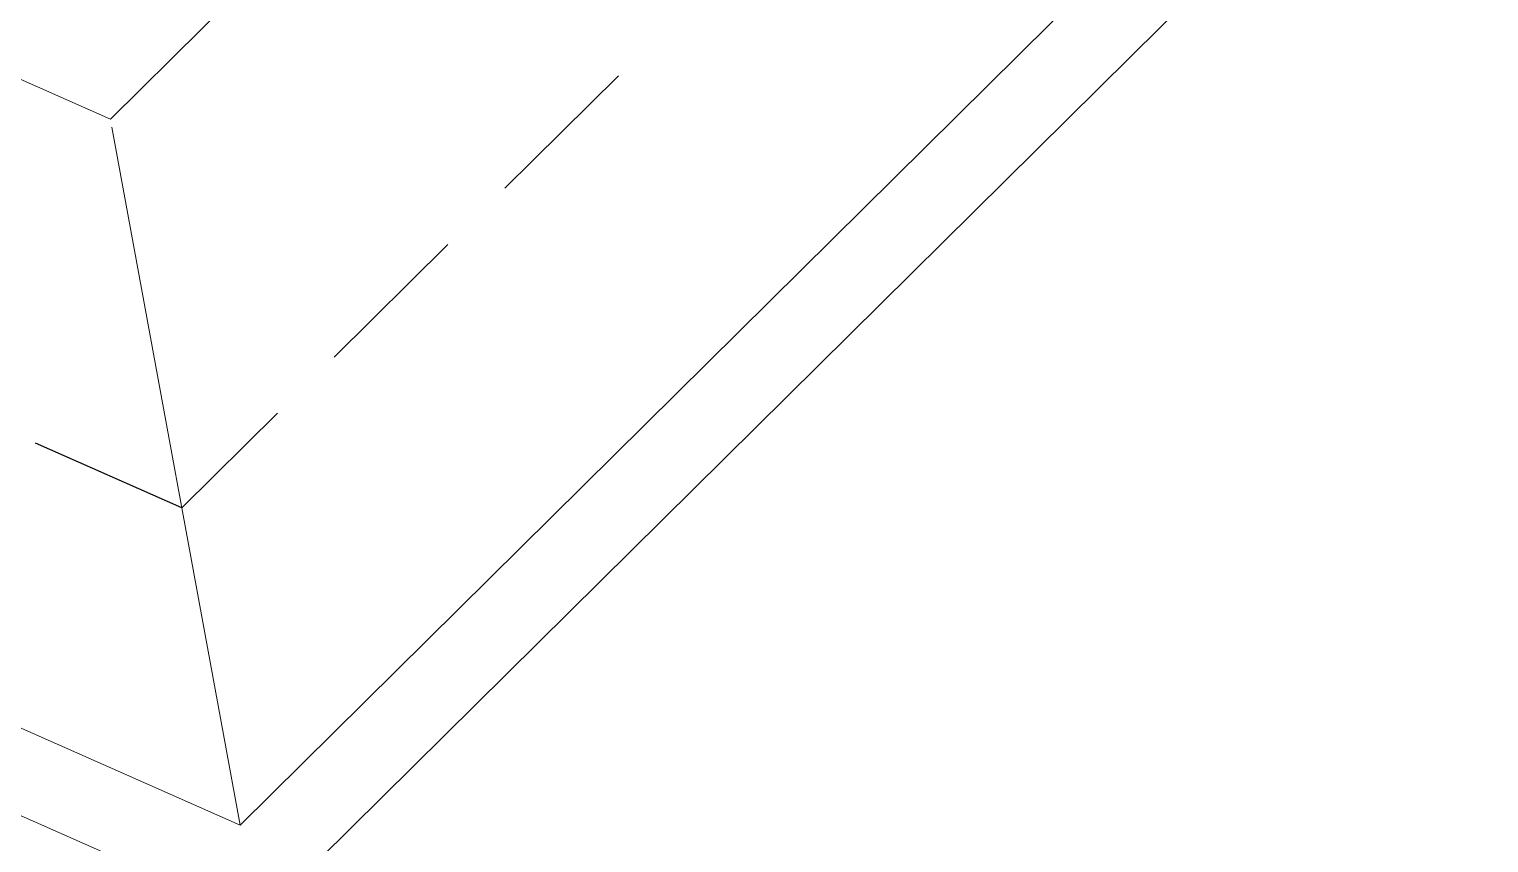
# Model space of a CAD drawing. Header units: inches. Extents: x -26575 to 27, y -11337 to 2257.
# Drawn here: x -23923.9 to -23869.1, y 1279 to 1309.5 of the extents above; entities that cross this region are included whole.
import ezdxf

# ---------------------------------------------------------------- set-up
doc = ezdxf.new("R2010")
doc.units = ezdxf.units.IN
doc.header["$LTSCALE"] = 48
doc.header["$MEASUREMENT"] = 0
doc.linetypes.add('NB - 12th floor_plan$0$HIDDEN2', pattern=[0.1875, 0.125, -0.0625])
for name, color, linetype in [('A106$0$A-FLOR-SLAB', 8, 'Continuous'), ('A112$0$A-FLOR-SLAB', 8, 'Continuous'), ('A612$0$A-CLNG-SFFT', 8, 'Continuous'), ('NB - 12th floor_plan$0$STSLABNOTCH', 1, 'NB - 12th floor_plan$0$HIDDEN2'), ('XREF', 7, 'Continuous')]:
    doc.layers.add(name, color=color, linetype=linetype)

# ---------------------------------------------------------------- blocks, each defined once
blk = doc.blocks.new('A106')
at = {"layer": 'A106$0$A-FLOR-SLAB', "lineweight": 0, "flags": 128}
blk.add_lwpolyline([(-23869.273, 1530.347), (-23869.273, 1357.192), (-23920.878, 1306.152), (-24082.047, 1377.514)], dxfattribs=at)
blk = doc.blocks.new('A112')
at = {"layer": 'A112$0$A-FLOR-SLAB', "lineweight": 0, "flags": 128}
blk.add_lwpolyline([(-23869.273, 1530.347), (-23869.273, 1357.192), (-23920.878, 1306.152), (-24082.047, 1377.514)], dxfattribs=at)
blk = doc.blocks.new('A612')
at = {"layer": 'A612$0$A-CLNG-SFFT', "lineweight": 0}
blk.add_line((-23920.823, 1305.855, 0), (-23916.014, 1279.665, 0), dxfattribs=at)
at = {"layer": 'A612$0$A-CLNG-SFFT', "lineweight": 0, "extrusion": (4.60855e-09, 1.04083e-08, 1), "elevation": 0, "flags": 128}
blk.add_lwpolyline([(-24070.71, 1348.16), (-23916.014, 1279.665), (-23847.023, 1347.902), (-23847.023, 1508.095)], dxfattribs=at)
at = {"layer": 'A612$0$A-CLNG-SFFT', "lineweight": 0, "extrusion": (4.66315e-09, 1.05316e-08, 1), "elevation": 0, "flags": 128}
blk.add_lwpolyline([(-24069.181, 1344.203), (-23915.358, 1276.094), (-23844.023, 1346.65), (-23844.023, 1505.095)], dxfattribs=at)
blk = doc.blocks.new('NB - 12th floor_plan')
at = {"layer": 'NB - 12th floor_plan$0$STSLABNOTCH'}
blk.add_lwpolyline([(-23868.023, 1531.598), (-23868.023, 1434.121), (-23857.023, 1434.121), (-23857.023, 1352.079), (-23918.202, 1291.57), (-24010.074, 1332.249), (-24005.62, 1342.307), (-24083.696, 1376.877)], dxfattribs=at)

msp = doc.modelspace()

# ---------------------------------------------------------------- block references
at = {"layer": 'XREF'}
for name in ['A106', 'A112', 'NB - 12th floor_plan', 'A612']:
    msp.add_blockref(name, (0, 0), dxfattribs=at)

doc.saveas('drawing.dxf')
